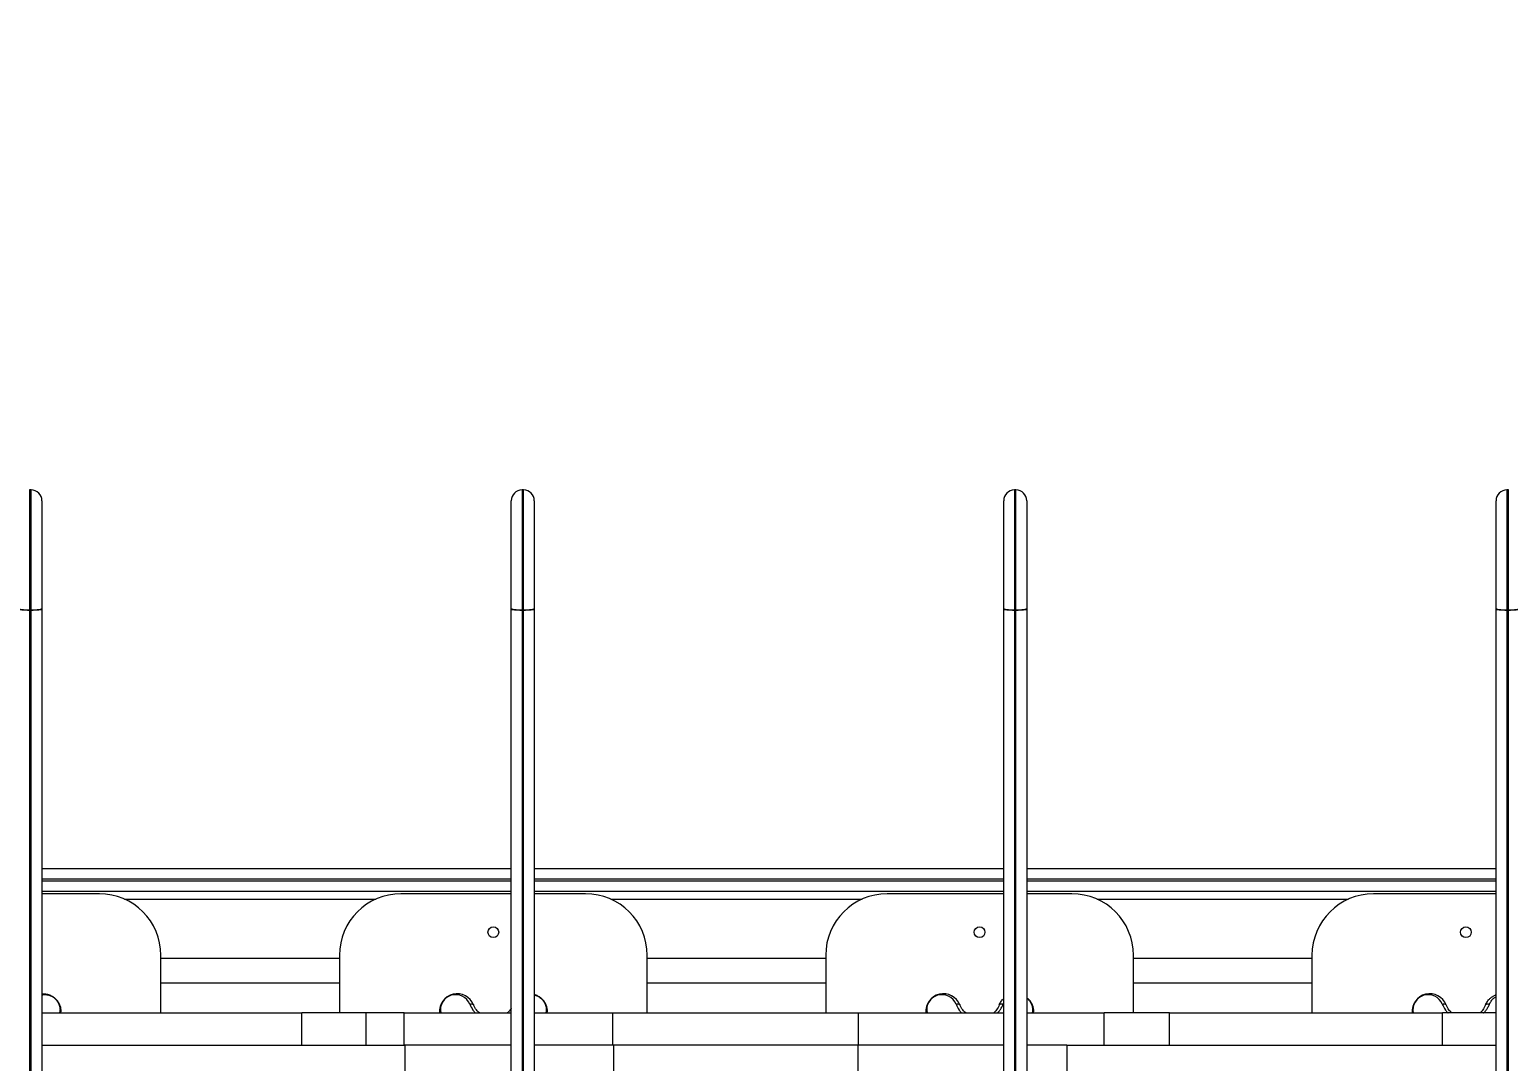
# Model space of a CAD drawing. Header units: millimetres. Extents: x -4932 to 5706, y -4240 to 3644.
# Drawn here: x -2151 to -1190, y 634 to 1305 of the extents above; entities that cross this region are included whole.
import ezdxf

# ---------------------------------------------------------------- set-up
doc = ezdxf.new("R2010")
doc.units = ezdxf.units.MM
for name, color, linetype in [('DIKOM_ОБЪЕКТ', 7, 'Continuous'), ('DIKOM_РАЗМЕР_ЗОНА', 7, 'Continuous'), ('DIKOM_РАЗМЕР_ОБЪЕКТА', 7, 'Continuous')]:
    doc.layers.add(name, color=color, linetype=linetype)
doc.styles.add('style1', font='arial.ttf', dxfattribs={"width": 0.8})
doc.dimstyles.new('1-50', dxfattribs={"dimtxt": 300, "dimasz": 200, "dimexe": 100, "dimexo": 0, "dimgap": 100, "dimtad": 1, "dimtxsty": 'style1', "dimcen": 200, "dimclrd": 7, "dimclre": 7, "dimclrt": 7, "dimadec": 1, "dimazin": 2, "dimtfac": 1, "dimtmove": 0, "dimatfit": 2, "dimfxl": 0, "dimlwd": 25, "dimlwe": 18, "dimarcsym": 0})

# ---------------------------------------------------------------- blocks, each defined once
blk = doc.blocks.new('*D9')
at = {"layer": 'Defpoints', "color": 0, "transparency": 16777216}
for p in [(2719.86, 1175.05), (-3422.65, 453.77), (2719.86, -2384.52)]:
    blk.add_point(p, dxfattribs=at)
at = {"layer": 'DIKOM_РАЗМЕР_ОБЪЕКТА', "color": 7, "lineweight": 18, "transparency": 16777216}
for p, q in [((2719.86, 1175.05), (2719.86, -2484.52)), ((-3422.65, 453.77), (-3422.65, -2484.52))]:
    blk.add_line(p, q, dxfattribs=at)
at = {"layer": 'DIKOM_РАЗМЕР_ОБЪЕКТА', "color": 7, "lineweight": 25, "transparency": 16777216}
blk.add_line((-3222.65, -2384.52), (2519.86, -2384.52), dxfattribs=at)
at = {"layer": 'DIKOM_РАЗМЕР_ОБЪЕКТА', "color": 7, "transparency": 16777216}
for points in [[(-3222.65, -2351.19), (-3222.65, -2417.86), (-3422.65, -2384.52)], [(2519.86, -2351.19), (2519.86, -2417.86), (2719.86, -2384.52)]]:
    blk.add_solid(points, dxfattribs=at)
at = {"layer": 'DIKOM_РАЗМЕР_ОБЪЕКТА', "color": 7, "transparency": 16777216, "insert": (-365.43, -2131.35), "char_height": 300, "attachment_point": 5, "style": 'style1'}
blk.add_mtext('6150', dxfattribs=at)
blk = doc.blocks.new('*D10')
at = {"layer": 'Defpoints', "color": 0, "transparency": 16777216}
for p in [(-491.65, 2144.27), (4080.56, 2144.27), (-2869.99, -1402.97)]:
    blk.add_point(p, dxfattribs=at)
at = {"layer": 'DIKOM_РАЗМЕР_ОБЪЕКТА', "color": 7, "lineweight": 18, "transparency": 16777216}
for p, q in [((-491.65, 2144.27), (4180.56, 2144.27)), ((-2869.99, -1402.97), (4180.56, -1402.97))]:
    blk.add_line(p, q, dxfattribs=at)
at = {"layer": 'DIKOM_РАЗМЕР_ОБЪЕКТА', "color": 7, "lineweight": 25, "transparency": 16777216}
blk.add_line((4080.56, -1202.97), (4080.56, 1944.27), dxfattribs=at)
at = {"layer": 'DIKOM_РАЗМЕР_ОБЪЕКТА', "color": 7, "transparency": 16777216}
for points in [[(4047.23, 1944.27), (4113.9, 1944.27), (4080.56, 2144.27)], [(4047.23, -1202.97), (4113.9, -1202.97), (4080.56, -1402.97)]]:
    blk.add_solid(points, dxfattribs=at)
at = {"layer": 'DIKOM_РАЗМЕР_ОБЪЕКТА', "color": 7, "transparency": 16777216, "insert": (3827.29, 1071.33), "char_height": 300, "attachment_point": 5, "rotation": 90, "style": 'style1'}
blk.add_mtext('3500', dxfattribs=at)
blk = doc.blocks.new('*D12')
at = {"layer": 'Defpoints', "color": 0, "transparency": 16777216}
for p in [(-491.65, 3644.27), (5605.61, 3644.27), (-3816.14, -3400.27)]:
    blk.add_point(p, dxfattribs=at)
at = {"layer": 'DIKOM_РАЗМЕР_ЗОНА', "color": 7, "lineweight": 18, "transparency": 16777216}
for p, q in [((-491.65, 3644.27), (5705.61, 3644.27)), ((-3816.14, -3400.27), (5705.61, -3400.27))]:
    blk.add_line(p, q, dxfattribs=at)
at = {"layer": 'DIKOM_РАЗМЕР_ЗОНА', "color": 7, "lineweight": 25, "transparency": 16777216}
blk.add_line((5605.61, -3200.27), (5605.61, 3444.27), dxfattribs=at)
at = {"layer": 'DIKOM_РАЗМЕР_ЗОНА', "color": 7, "transparency": 16777216}
for points in [[(5572.27, 3444.27), (5638.94, 3444.27), (5605.61, 3644.27)], [(5572.27, -3200.27), (5638.94, -3200.27), (5605.61, -3400.27)]]:
    blk.add_solid(points, dxfattribs=at)
at = {"layer": 'DIKOM_РАЗМЕР_ЗОНА', "color": 7, "transparency": 16777216, "insert": (5352.44, 785.21), "char_height": 300, "attachment_point": 5, "rotation": 90, "style": 'style1'}
blk.add_mtext('7000', dxfattribs=at)

msp = doc.modelspace()

# ---------------------------------------------------------------- linework, layer by layer
at = {"layer": 'DIKOM_ОБЪЕКТ', "color": 7, "linetype": 'Continuous', "lineweight": 15}
for p, q in [((-2149.994, 1005.293), (-2150.994, 1005.293)), ((-2150.994, 1005.293), (-2150.994, 927.192)), ((-2149.994, 927.192), (-2149.994, 1005.293)), ((-1829.994, 1005.293), (-1830.994, 1005.293)), ((-1830.994, 1005.293), (-1830.994, 927.192)), ((-1829.994, 927.192), (-1829.994, 1005.293)), ((-1509.994, 1005.293), (-1510.994, 1005.293)), ((-1510.994, 1005.293), (-1510.994, 927.192)), ((-1509.994, 927.192), (-1509.994, 1005.293)), ((-1189.994, 1005.293), (-1190.994, 1005.293)), ((-1190.994, 1005.293), (-1190.994, 927.192)), ((-1189.994, 927.192), (-1189.994, 1005.293)), ((-2142.994, 998.293), (-2142.994, 928.054)), ((-1837.994, 928.054), (-1837.994, 998.293)), ((-1822.994, 998.293), (-1822.994, 928.054)), ((-1517.994, 928.054), (-1517.994, 998.293)), ((-1502.994, 998.293), (-1502.994, 928.054)), ((-1197.994, 928.054), (-1197.994, 998.293)), ((-2150.994, 927.192), (-2149.994, 927.192)), ((-2150.994, 927.028), (-2150.994, 927.192)), ((-2149.994, 927.028), (-2150.994, 927.028)), ((-2150.994, 927.028), (-2150.994, 294.262)), ((-2149.994, 927.028), (-2149.994, 927.192)), ((-2149.994, 294.262), (-2149.994, 927.028)), ((-2142.994, 927.727), (-2142.994, 928.054)), ((-2142.994, 927.727), (-2142.994, 294.274)), ((-1837.994, 928.054), (-1837.994, 927.727)), ((-1837.994, 294.274), (-1837.994, 927.727)), ((-1830.994, 927.192), (-1829.994, 927.192)), ((-1830.994, 927.028), (-1830.994, 927.192)), ((-1829.994, 927.028), (-1830.994, 927.028)), ((-1830.994, 927.028), (-1830.994, 294.262)), ((-1829.994, 927.028), (-1829.994, 927.192)), ((-1829.994, 294.262), (-1829.994, 927.028)), ((-1822.994, 927.727), (-1822.994, 928.054)), ((-1822.994, 927.727), (-1822.994, 294.274)), ((-1517.994, 928.054), (-1517.994, 927.727)), ((-1517.994, 294.274), (-1517.994, 927.727)), ((-1510.994, 927.192), (-1509.994, 927.192)), ((-1510.994, 927.028), (-1510.994, 927.192)), ((-1509.994, 927.028), (-1510.994, 927.028)), ((-1510.994, 927.028), (-1510.994, 294.262)), ((-1509.994, 927.028), (-1509.994, 927.192)), ((-1509.994, 294.262), (-1509.994, 927.028)), ((-1502.994, 927.727), (-1502.994, 928.054)), ((-1502.994, 927.727), (-1502.994, 294.274)), ((-1197.994, 928.054), (-1197.994, 927.727)), ((-1197.994, 294.274), (-1197.994, 927.727)), ((-1190.994, 927.192), (-1189.994, 927.192)), ((-1190.994, 927.028), (-1190.994, 927.192)), ((-1189.994, 927.028), (-1190.994, 927.028)), ((-1190.994, 927.028), (-1190.994, 294.262)), ((-1189.994, 927.028), (-1189.994, 927.192)), ((-1189.994, 294.262), (-1189.994, 927.028)), ((-2142.994, 759.268), (-1837.994, 759.268)), ((-1822.994, 759.268), (-1517.994, 759.268)), ((-1502.994, 759.268), (-1197.994, 759.268)), ((-1837.994, 752.268), (-2142.994, 752.268)), ((-2142.994, 751.268), (-1837.994, 751.268)), ((-1517.994, 752.268), (-1822.994, 752.268)), ((-1822.994, 751.268), (-1517.994, 751.268)), ((-1197.994, 752.268), (-1502.994, 752.268)), ((-1502.994, 751.268), (-1197.994, 751.268)), ((-1837.994, 744.268), (-2142.994, 744.268)), ((-2105.648, 742.768), (-2142.994, 742.768)), ((-1837.994, 742.768), (-1909.648, 742.768)), ((-1517.994, 744.268), (-1822.994, 744.268)), ((-1789.648, 742.768), (-1822.994, 742.768)), ((-1517.994, 742.768), (-1593.648, 742.768)), ((-1197.994, 744.268), (-1502.994, 744.268)), ((-1473.648, 742.768), (-1502.994, 742.768)), ((-1197.994, 742.768), (-1277.648, 742.768)), ((-2089.285, 739.268), (-1926.011, 739.268)), ((-1773.285, 739.268), (-1610.011, 739.268)), ((-1457.285, 739.268), (-1294.011, 739.268)), ((-2065.648, 665.268), (-2065.648, 702.768)), ((-1949.648, 702.768), (-1949.648, 665.268)), ((-1749.648, 665.268), (-1749.648, 702.768)), ((-1633.648, 702.768), (-1633.648, 665.268)), ((-1433.648, 665.268), (-1433.648, 702.768)), ((-1317.648, 702.768), (-1317.648, 665.268)), ((-1949.648, 700.769), (-2065.648, 700.769)), ((-1633.648, 700.769), (-1749.648, 700.769)), ((-1317.648, 700.769), (-1433.648, 700.769)), ((-2065.648, 684.769), (-1949.648, 684.769)), ((-1749.648, 684.769), (-1633.648, 684.769)), ((-1433.648, 684.769), (-1317.648, 684.769)), ((-2142.994, 665.268), (-1974.17, 665.268)), ((-2130.648, 666.268), (-2130.797, 665.268)), ((-1974.17, 644.268), (-1974.17, 665.268)), ((-1932.365, 665.268), (-1974.17, 665.268)), ((-1932.365, 644.268), (-1932.365, 665.268)), ((-1907.673, 665.268), (-1932.365, 665.268)), ((-1907.673, 644.268), (-1907.673, 665.268)), ((-1907.673, 665.268), (-1837.994, 665.268)), ((-1822.994, 665.268), (-1771.888, 665.268)), ((-1814.648, 666.268), (-1814.797, 665.268)), ((-1771.888, 644.268), (-1771.888, 665.268)), ((-1771.888, 665.268), (-1612.393, 665.268)), ((-1612.393, 644.268), (-1612.393, 665.268)), ((-1612.393, 665.268), (-1517.994, 665.268)), ((-1518.353, 670.915), (-1517.994, 671.576)), ((-1502.994, 665.268), (-1452.65, 665.268)), ((-1498.648, 666.268), (-1498.797, 665.268)), ((-1452.65, 644.268), (-1452.65, 665.268)), ((-1410.19, 665.268), (-1452.65, 665.268)), ((-1410.19, 644.268), (-1410.19, 665.268)), ((-1410.19, 665.268), (-1232.829, 665.268)), ((-1232.829, 644.268), (-1232.829, 665.268)), ((-1197.994, 665.268), (-1232.829, 665.268)), ((-2142.994, 644.268), (-1907.206, 644.268)), ((-1907.206, 644.268), (-1907.206, 623.268)), ((-1837.994, 644.268), (-1907.206, 644.268)), ((-1771.49, 644.268), (-1822.994, 644.268)), ((-1771.49, 644.268), (-1771.49, 623.268)), ((-1612.792, 644.268), (-1771.49, 644.268)), ((-1612.792, 644.268), (-1612.792, 623.268)), ((-1517.994, 644.268), (-1612.792, 644.268)), ((-1477.008, 644.268), (-1502.994, 644.268)), ((-1477.008, 644.268), (-1477.008, 623.268)), ((-1477.008, 644.268), (-1197.994, 644.268))]:
    msp.add_line(p, q, dxfattribs=at)
at = {"layer": 'DIKOM_ОБЪЕКТ', "color": 7, "linetype": 'Continuous', "lineweight": 15, "flags": 128}
for points in [[(-2150.994, 927.192), (-2152.36, 927.209), (-2153.673, 927.258), (-2154.883, 927.337), (-2155.944, 927.445), (-2156.814, 927.575), (-2157.461, 927.724), (-2157.86, 927.886), (-2157.994, 928.054)], [(-2150.994, 927.028), (-2152.36, 927.042), (-2153.673, 927.082), (-2154.883, 927.146), (-2155.944, 927.233), (-2156.814, 927.339), (-2157.461, 927.46), (-2157.86, 927.591), (-2157.994, 927.727)], [(-2142.994, 928.054), (-2143.129, 927.886), (-2143.527, 927.724), (-2144.174, 927.575), (-2145.044, 927.445), (-2146.105, 927.337), (-2147.315, 927.258), (-2148.629, 927.209), (-2149.994, 927.192)], [(-2142.994, 927.727), (-2143.129, 927.591), (-2143.527, 927.46), (-2144.174, 927.339), (-2145.044, 927.233), (-2146.105, 927.146), (-2147.315, 927.082), (-2148.629, 927.042), (-2149.994, 927.028)], [(-1830.994, 927.192), (-1832.36, 927.209), (-1833.673, 927.258), (-1834.883, 927.337), (-1835.944, 927.445), (-1836.815, 927.575), (-1837.461, 927.724), (-1837.86, 927.886), (-1837.994, 928.054)], [(-1830.994, 927.028), (-1832.36, 927.042), (-1833.673, 927.082), (-1834.883, 927.146), (-1835.944, 927.233), (-1836.815, 927.339), (-1837.461, 927.46), (-1837.86, 927.591), (-1837.994, 927.727)], [(-1822.994, 928.054), (-1823.129, 927.886), (-1823.527, 927.724), (-1824.174, 927.575), (-1825.045, 927.445), (-1826.105, 927.337), (-1827.315, 927.258), (-1828.629, 927.209), (-1829.994, 927.192)], [(-1822.994, 927.727), (-1823.129, 927.591), (-1823.527, 927.46), (-1824.174, 927.339), (-1825.045, 927.233), (-1826.105, 927.146), (-1827.315, 927.082), (-1828.629, 927.042), (-1829.994, 927.028)], [(-1510.994, 927.192), (-1512.36, 927.209), (-1513.673, 927.258), (-1514.883, 927.337), (-1515.944, 927.445), (-1516.815, 927.575), (-1517.461, 927.724), (-1517.86, 927.886), (-1517.994, 928.054)], [(-1510.994, 927.028), (-1512.36, 927.042), (-1513.673, 927.082), (-1514.883, 927.146), (-1515.944, 927.233), (-1516.815, 927.339), (-1517.461, 927.46), (-1517.86, 927.591), (-1517.994, 927.727)], [(-1502.994, 928.054), (-1503.129, 927.886), (-1503.527, 927.724), (-1504.174, 927.575), (-1505.044, 927.445), (-1506.105, 927.337), (-1507.316, 927.258), (-1508.629, 927.209), (-1509.994, 927.192)], [(-1502.994, 927.727), (-1503.129, 927.591), (-1503.527, 927.46), (-1504.174, 927.339), (-1505.044, 927.233), (-1506.105, 927.146), (-1507.316, 927.082), (-1508.629, 927.042), (-1509.994, 927.028)], [(-1190.994, 927.192), (-1192.36, 927.209), (-1193.673, 927.258), (-1194.883, 927.337), (-1195.944, 927.445), (-1196.814, 927.575), (-1197.461, 927.724), (-1197.86, 927.886), (-1197.994, 928.054)], [(-1190.994, 927.028), (-1192.36, 927.042), (-1193.673, 927.082), (-1194.883, 927.146), (-1195.944, 927.233), (-1196.814, 927.339), (-1197.461, 927.46), (-1197.86, 927.591), (-1197.994, 927.727)], [(-1182.994, 928.054), (-1183.129, 927.886), (-1183.527, 927.724), (-1184.174, 927.575), (-1185.044, 927.445), (-1186.105, 927.337), (-1187.315, 927.258), (-1188.629, 927.209), (-1189.994, 927.192)], [(-1182.994, 927.727), (-1183.129, 927.591), (-1183.527, 927.46), (-1184.174, 927.339), (-1185.044, 927.233), (-1186.105, 927.146), (-1187.315, 927.082), (-1188.629, 927.042), (-1189.994, 927.028)], [(-1864.942, 670.915), (-1864.556, 671.06), (-1864.16, 671.15), (-1863.77, 671.18), (-1863.403, 671.15), (-1863.075, 671.06), (-1862.799, 670.914), (-1862.587, 670.719), (-1862.448, 670.483)], [(-1548.942, 670.915), (-1548.556, 671.06), (-1548.16, 671.15), (-1547.77, 671.18), (-1547.403, 671.15), (-1547.075, 671.06), (-1546.799, 670.914), (-1546.587, 670.719), (-1546.448, 670.483)], [(-1520.847, 670.483), (-1520.709, 670.719), (-1520.497, 670.914), (-1520.221, 671.06), (-1519.892, 671.15), (-1519.525, 671.18), (-1519.135, 671.15), (-1518.739, 671.06), (-1518.353, 670.915)], [(-1232.942, 670.915), (-1232.556, 671.06), (-1232.16, 671.15), (-1231.77, 671.18), (-1231.403, 671.15), (-1231.075, 671.06), (-1230.799, 670.914), (-1230.587, 670.719), (-1230.448, 670.483)], [(-1204.847, 670.483), (-1204.709, 670.719), (-1204.497, 670.914), (-1204.221, 671.06), (-1203.892, 671.15), (-1203.525, 671.18), (-1203.135, 671.15), (-1202.739, 671.06), (-1202.353, 670.915)]]:
    msp.add_lwpolyline(points, dxfattribs=at)
at = {"layer": 'DIKOM_ОБЪЕКТ', "color": 7, "linetype": 'Continuous', "lineweight": 15}
for centre in [(-1849.648, 717.768), (-1533.648, 717.768), (-1217.648, 717.768)]:
    msp.add_circle(centre, 3.5, dxfattribs=at)
for centre, radius, start, end in [((-2149.994, 998.293), 7, 0, 90), ((-1830.994, 998.293), 7, 90, 180), ((-1829.994, 998.293), 7, 0, 90), ((-1510.994, 998.293), 7, 90, 180), ((-1509.994, 998.293), 7, 0, 90), ((-1190.994, 998.293), 7, 90, 180), ((-2105.648, 702.768), 40, 0, 90), ((-1909.648, 702.768), 40, 90, 180), ((-1789.648, 702.768), 40, 0, 90), ((-1593.648, 702.768), 40, 90, 180), ((-1473.648, 702.768), 40, 0, 90), ((-1277.648, 702.768), 40, 90, 180), ((-1873.143, 666.28), 11.491, 21.452677, 185.056011), ((-1874.147, 667.322), 9.881, 21.321993, 191.998511), ((-1557.143, 666.28), 11.491, 21.452677, 185.056011), ((-1558.147, 667.322), 9.881, 21.321993, 191.998511), ((-1241.143, 666.28), 11.491, 21.452677, 185.056011), ((-1242.147, 667.322), 9.881, 21.321993, 191.998511)]:
    msp.add_arc(centre, radius, start, end, dxfattribs=at)
for points, knots in [([(-2142.994, 677.722), (-2142.837, 677.737), (-2142.293, 677.79), (-2141.301, 677.754), (-2140.035, 677.599), (-2138.733, 677.276), (-2137.523, 676.822), (-2136.429, 676.266), (-2135.117, 675.428), (-2133.884, 674.338), (-2132.858, 673.081), (-2132.22, 672.109), (-2131.694, 671.102), (-2131.157, 669.777), (-2130.732, 668.133), (-2130.676, 666.888), (-2130.648, 666.268)], [0, 0, 0, 0, 0.0293978, 0.1013117, 0.1786812, 0.2535825, 0.3261686, 0.3845201, 0.4385192, 0.5507625, 0.6056228, 0.663473, 0.7172982, 0.7760571, 0.8884481, 1, 1, 1, 1]), ([(-2142.994, 676.957), (-2142.539, 677.049), (-2141.357, 677.288), (-2139.638, 677.137), (-2137.977, 676.71), (-2136.874, 676.253), (-2135.998, 675.771), (-2135.116, 675.187), (-2134.061, 674.291), (-2132.996, 673.018), (-2132.215, 671.686), (-2131.69, 670.39), (-2131.273, 668.733), (-2131.128, 666.994), (-2131.381, 665.769), (-2131.485, 665.268)], [0, 0, 0, 0, 0.0854407, 0.2220131, 0.2951595, 0.3586215, 0.3964041, 0.4313918, 0.4957623, 0.5642137, 0.6327192, 0.7010733, 0.7696158, 0.9056236, 1, 1, 1, 1]), ([(-1822.994, 677.313), (-1822.902, 677.291), (-1822.39, 677.168), (-1821.522, 676.815), (-1820.429, 676.268), (-1819.117, 675.427), (-1817.884, 674.338), (-1816.858, 673.081), (-1816.22, 672.109), (-1815.694, 671.102), (-1815.157, 669.777), (-1814.732, 668.133), (-1814.676, 666.888), (-1814.648, 666.268)], [0, 0, 0, 0, 0.0210093, 0.1162121, 0.1927451, 0.2635696, 0.4107863, 0.4827404, 0.5586159, 0.6292123, 0.7062796, 0.8536901, 1, 1, 1, 1]), ([(-1822.994, 676.944), (-1822.635, 676.859), (-1821.892, 676.684), (-1820.874, 676.252), (-1819.998, 675.772), (-1819.116, 675.187), (-1818.061, 674.291), (-1816.997, 673.018), (-1816.215, 671.686), (-1815.69, 670.39), (-1815.273, 668.733), (-1815.128, 666.994), (-1815.381, 665.769), (-1815.485, 665.268)], [0, 0, 0, 0, 0.0777099, 0.1607505, 0.2101893, 0.255971, 0.3402004, 0.4297697, 0.5194098, 0.6088517, 0.6985402, 0.8765077, 1, 1, 1, 1]), ([(-1520.847, 670.483), (-1520.686, 670.858), (-1520.351, 671.634), (-1519.694, 672.722), (-1519.01, 673.619), (-1518.428, 674.264), (-1518.114, 674.554), (-1517.994, 674.664)], [0, 0, 0, 0, 0.2308656, 0.4769023, 0.7383, 0.9007092, 1, 1, 1, 1]), ([(-1502.994, 675.209), (-1502.524, 674.826), (-1501.745, 674.192), (-1500.859, 673.078), (-1500.219, 672.11), (-1499.694, 671.102), (-1499.157, 669.777), (-1498.732, 668.133), (-1498.676, 666.888), (-1498.648, 666.268)], [0, 0, 0, 0, 0.1566075, 0.2596016, 0.3682088, 0.4692594, 0.5795726, 0.790574, 1, 1, 1, 1]), ([(-1502.994, 675.032), (-1502.695, 674.791), (-1501.965, 674.202), (-1500.999, 673.012), (-1500.215, 671.688), (-1499.69, 670.39), (-1499.273, 668.734), (-1499.128, 666.994), (-1499.381, 665.769), (-1499.485, 665.268)], [0, 0, 0, 0, 0.0860078, 0.2100844, 0.334259, 0.4581591, 0.5824007, 0.8289313, 1, 1, 1, 1]), ([(-1204.847, 670.483), (-1204.686, 670.858), (-1204.352, 671.634), (-1203.693, 672.721), (-1203.011, 673.621), (-1202.338, 674.354), (-1201.705, 674.951), (-1200.977, 675.537), (-1200.238, 676.036), (-1199.437, 676.49), (-1198.715, 676.841), (-1198.193, 677.024), (-1197.994, 677.093)], [0, 0, 0, 0, 0.1167441, 0.2411598, 0.3733434, 0.4554704, 0.5450006, 0.641949, 0.7463344, 0.8248027, 0.933316, 1, 1, 1, 1]), ([(-1202.353, 670.915), (-1201.995, 671.653), (-1201.277, 673.132), (-1199.751, 674.788), (-1198.56, 675.538), (-1197.994, 675.895)], [0, 0, 0, 0, 0.3434757, 0.6876813, 1, 1, 1, 1]), ([(-1864.942, 670.915), (-1864.325, 669.655), (-1863.393, 667.751), (-1861.92, 665.889), (-1861.254, 665.31), (-1861.205, 665.268)], [0, 0, 0, 0, 0.6443904, 0.9738659, 1, 1, 1, 1]), ([(-1858.682, 665.268), (-1859.385, 665.916), (-1861.124, 667.522), (-1861.954, 669.377), (-1862.448, 670.483)], [0, 0, 0, 0, 0.404041, 1, 1, 1, 1]), ([(-1837.994, 668.438), (-1838.195, 668.031), (-1838.564, 667.285), (-1839.446, 666.288), (-1840.055, 665.63), (-1840.437, 665.312), (-1840.491, 665.268)], [0, 0, 0, 0, 0.361717, 0.6626929, 0.9524073, 1, 1, 1, 1]), ([(-1548.942, 670.915), (-1548.325, 669.655), (-1547.393, 667.751), (-1545.92, 665.889), (-1545.254, 665.31), (-1545.205, 665.268)], [0, 0, 0, 0, 0.6443904, 0.9738659, 1, 1, 1, 1]), ([(-1542.682, 665.268), (-1543.384, 665.916), (-1545.124, 667.522), (-1545.954, 669.377), (-1546.448, 670.483)], [0, 0, 0, 0, 0.4040269, 1, 1, 1, 1]), ([(-1520.847, 670.483), (-1521.366, 669.38), (-1522.045, 667.937), (-1523.439, 666.287), (-1524.055, 665.63), (-1524.437, 665.312), (-1524.491, 665.268)], [0, 0, 0, 0, 0.6043525, 0.7909151, 0.9704804, 1, 1, 1, 1]), ([(-1522.089, 665.268), (-1522.047, 665.304), (-1521.392, 665.87), (-1520.434, 667.122), (-1519.193, 668.975), (-1518.636, 670.261), (-1518.353, 670.915)], [0, 0, 0, 0, 0.0224451, 0.3480578, 0.6686316, 1, 1, 1, 1]), ([(-1232.942, 670.915), (-1232.325, 669.655), (-1231.393, 667.751), (-1229.92, 665.889), (-1229.254, 665.31), (-1229.205, 665.268)], [0, 0, 0, 0, 0.6443904, 0.9738659, 1, 1, 1, 1]), ([(-1226.682, 665.268), (-1227.384, 665.916), (-1229.124, 667.522), (-1229.954, 669.377), (-1230.448, 670.483)], [0, 0, 0, 0, 0.4040269, 1, 1, 1, 1]), ([(-1204.847, 670.483), (-1205.366, 669.38), (-1206.045, 667.937), (-1207.439, 666.287), (-1208.055, 665.63), (-1208.437, 665.312), (-1208.491, 665.268)], [0, 0, 0, 0, 0.6043525, 0.7909151, 0.9704804, 1, 1, 1, 1]), ([(-1206.089, 665.268), (-1206.047, 665.304), (-1205.392, 665.87), (-1204.434, 667.122), (-1203.192, 668.975), (-1202.636, 670.261), (-1202.353, 670.915)], [0, 0, 0, 0, 0.0224451, 0.3480568, 0.6686418, 1, 1, 1, 1])]:
    msp.add_open_spline(points, degree=3, knots=knots, dxfattribs=at)

# ---------------------------------------------------------------- dimensions: what is measured, and where the dimension line sits
at = {"layer": 'DIKOM_РАЗМЕР_ЗОНА'}
dim = msp.add_linear_dim(base=(5605.608, 3644.268), p1=(-3816.137, -3400.272), p2=(-491.648, 3644.268), angle=90, text='7000', dimstyle='1-50', dxfattribs=at)
dim.commit()
dim.dimension.update_dxf_attribs({"geometry": '*D12', "text_midpoint": (5605.608, 785.211), "dimtype": 160})
at = {"layer": 'DIKOM_РАЗМЕР_ОБЪЕКТА'}
dim = msp.add_linear_dim(base=(4080.564, 2144.268), p1=(-2869.987, -1402.969), p2=(-491.648, 2144.268), angle=90, text='3500', dimstyle='1-50', dxfattribs=at)
dim.commit()
dim.dimension.update_dxf_attribs({"geometry": '*D10', "text_midpoint": (4080.564, 1071.329), "dimtype": 160})
dim = msp.add_linear_dim(base=(2719.862, -2384.525), p1=(-3422.648, 453.768), p2=(2719.862, 1175.054), text='6150', dimstyle='1-50', dxfattribs=at)
dim.commit()
dim.dimension.update_dxf_attribs({"geometry": '*D9', "text_midpoint": (-365.432, -2384.525), "dimtype": 160})

doc.saveas('drawing.dxf')
